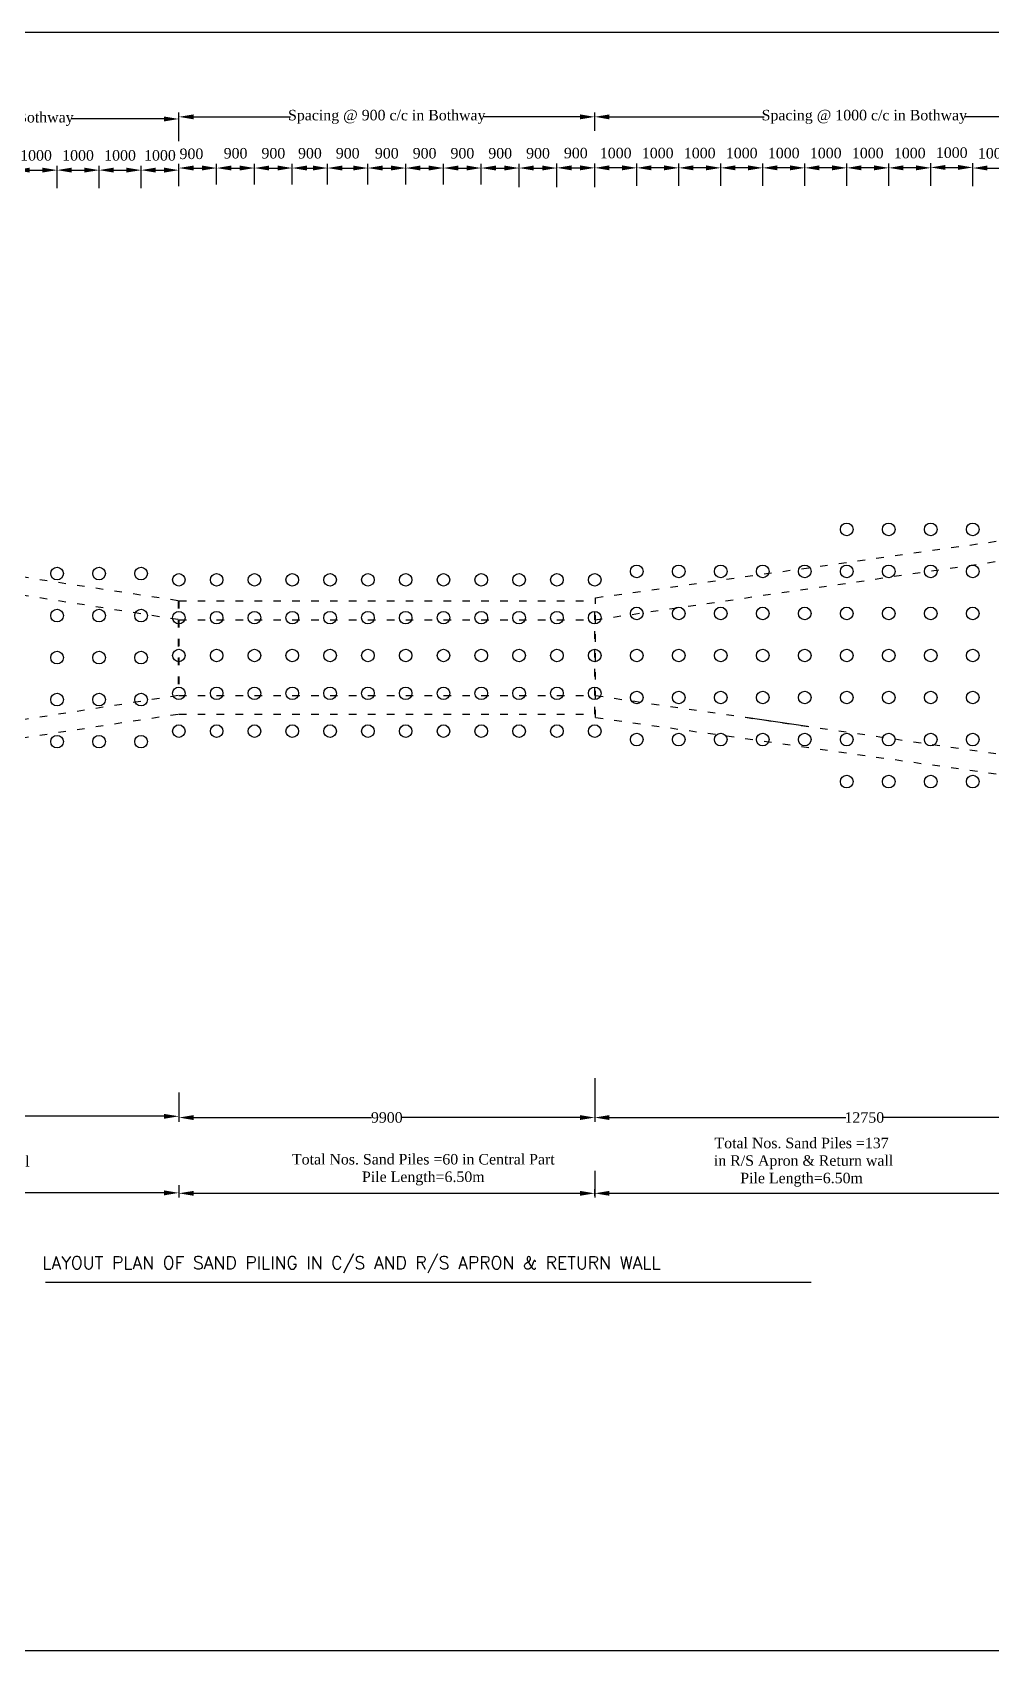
# Model space of a CAD drawing. Extents: x -298162 to 1078160, y -513173 to -216568.
# Drawn here: x 745113 to 767951, y -287453 to -248946 of the extents above; entities that cross this region are included whole.
import ezdxf

# ---------------------------------------------------------------- set-up
doc = ezdxf.new("R2010")
doc.units = 0
doc.header["$MEASUREMENT"] = 0
doc.linetypes.add('ACAD_ISO03W100', pattern=[30, 12, -18])
doc.layers.get('DEFPOINTS').update_dxf_attribs({"linetype": 'CONTINUOUS'})
doc.layers.add('LINE', color=7, linetype='CONTINUOUS')
doc.styles.add('BIG', font='ROMANT.SHX')
doc.styles.get("Standard").update_dxf_attribs({"font": 'times.ttf', "height": 250})
doc.dimstyles.new('3', dxfattribs={"dimtxt": 225, "dimasz": 350, "dimexe": 100, "dimexo": 25, "dimgap": 9, "dimtad": 0, "dimdec": 0, "dimzin": 0, "dimdsep": 46, "dimtxsty": 'Standard', "dimcen": 0, "dimclrt": 256, "dimadec": 0, "dimazin": 0, "dimtfac": 1, "dimtdec": 0, "dimtofl": 0, "dimtmove": 2, "dimatfit": 3, "dimfxl": 1, "dimtolj": 1, "dimtzin": 0, "dimarcsym": 0})

# ---------------------------------------------------------------- blocks, each defined once
blk = doc.blocks.new('*D663')
at = {"layer": 'DEFPOINTS', "color": 0, "lineweight": -2}
for p in [(748601, -274147), (758501, -273803), (758501, -274768)]:
    blk.add_point(p, dxfattribs=at)
at = {"layer": 'LINE', "color": 0, "lineweight": -2}
for p, q in [((758501, -273828), (758501, -274868)), ((748601, -274172), (748601, -274868)), ((748951, -274768), (753187, -274768)), ((758151, -274768), (753915, -274768))]:
    blk.add_line(p, q, dxfattribs=at)
for points in [[(748951, -274710), (748951, -274827), (748601, -274768)], [(758151, -274710), (758151, -274827), (758501, -274768)]]:
    blk.add_solid(points, dxfattribs=at)
at = {"layer": 'LINE', "insert": (753551, -274768), "char_height": 250, "attachment_point": 5}
blk.add_mtext('\\A1;9900', dxfattribs=at)
blk = doc.blocks.new('*D664')
at = {"layer": 'DEFPOINTS', "color": 0, "lineweight": -2}
for p in [(758501, -274191), (771339, -274768), (771339, -274768)]:
    blk.add_point(p, dxfattribs=at)
at = {"layer": 'LINE', "color": 0, "lineweight": -2}
for p, q in [((758501, -274216), (758501, -274868)), ((758851, -274768), (764478, -274768)), ((770989, -274768), (765362, -274768)), ((771339, -274743), (771339, -274668))]:
    blk.add_line(p, q, dxfattribs=at)
for points in [[(758851, -274710), (758851, -274827), (758501, -274768)], [(770989, -274710), (770989, -274827), (771339, -274768)]]:
    blk.add_solid(points, dxfattribs=at)
at = {"layer": 'LINE', "insert": (764920, -274768), "char_height": 250, "attachment_point": 5}
blk.add_mtext('\\A1;12750', dxfattribs=at)
blk = doc.blocks.new('*D665')
at = {"layer": 'DEFPOINTS', "color": 0, "lineweight": -2}
for p in [(748601, -276351), (738410, -276560), (738410, -276560)]:
    blk.add_point(p, dxfattribs=at)
at = {"layer": 'LINE', "color": 0, "lineweight": -2}
for p, q in [((738410, -276535), (738410, -276460)), ((748601, -276376), (748601, -276660)), ((748251, -276560), (738760, -276560))]:
    blk.add_line(p, q, dxfattribs=at)
for points in [[(738760, -276502), (738760, -276619), (738410, -276560)], [(748251, -276502), (748251, -276619), (748601, -276560)]]:
    blk.add_solid(points, dxfattribs=at)
at = {"layer": 'LINE', "insert": (742867, -275641), "char_height": 250, "attachment_point": 5}
blk.add_mtext('\\A1;\\PTotal Nos. Sand Piles =90\\P in C/S Apron & Return wall\\PPile Length= 6.50m', dxfattribs=at)
blk = doc.blocks.new('*D666')
at = {"layer": 'DEFPOINTS', "color": 0, "lineweight": -2}
for p in [(758501, -276014), (771339, -275717), (771339, -276571)]:
    blk.add_point(p, dxfattribs=at)
at = {"layer": 'LINE', "color": 0, "lineweight": -2}
for p, q in [((758501, -276039), (758501, -276671)), ((771339, -275742), (771339, -276671)), ((758851, -276571), (770989, -276571))]:
    blk.add_line(p, q, dxfattribs=at)
for points in [[(758851, -276513), (758851, -276629), (758501, -276571)], [(770989, -276513), (770989, -276629), (771339, -276571)]]:
    blk.add_solid(points, dxfattribs=at)
at = {"layer": 'LINE', "insert": (763426, -275623), "char_height": 250, "attachment_point": 5}
blk.add_mtext('\\A1;\\PTotal Nos. Sand Piles =137\\P in R/S Apron & Return wall\\PPile Length=6.50m ', dxfattribs=at)
blk = doc.blocks.new('*D667')
at = {"layer": 'DEFPOINTS', "color": 0, "lineweight": -2}
for p in [(748601, -276518), (758501, -276571), (758501, -276659)]:
    blk.add_point(p, dxfattribs=at)
at = {"layer": 'LINE', "color": 0, "lineweight": -2}
for p, q in [((758501, -276634), (758501, -276471)), ((748601, -276543), (748601, -276671)), ((748951, -276571), (758151, -276571))]:
    blk.add_line(p, q, dxfattribs=at)
for points in [[(748951, -276513), (748951, -276629), (748601, -276571)], [(758151, -276513), (758151, -276629), (758501, -276571)]]:
    blk.add_solid(points, dxfattribs=at)
at = {"layer": 'LINE', "insert": (754421, -275801), "char_height": 250, "attachment_point": 5}
blk.add_mtext('\\A1;\\PTotal Nos. Sand Piles =60 in Central Part \\PPile Length=6.50m', dxfattribs=at)
blk = doc.blocks.new('*D672')
at = {"layer": 'DEFPOINTS', "color": 0, "lineweight": -2}
for p in [(748601, -274147), (738410, -274739), (748601, -274739)]:
    blk.add_point(p, dxfattribs=at)
at = {"layer": 'LINE', "color": 0, "lineweight": -2}
for p, q in [((748601, -274172), (748601, -274839)), ((738410, -274714), (738410, -274639)), ((738760, -274739), (743063, -274739)), ((748251, -274739), (743948, -274739))]:
    blk.add_line(p, q, dxfattribs=at)
for points in [[(738760, -274681), (738760, -274797), (738410, -274739)], [(748251, -274681), (748251, -274797), (748601, -274739)]]:
    blk.add_solid(points, dxfattribs=at)
at = {"layer": 'LINE', "insert": (743505, -274739), "char_height": 250, "attachment_point": 5}
blk.add_mtext('\\A1;10200', dxfattribs=at)
blk = doc.blocks.new('*D615')
at = {"layer": 'DEFPOINTS', "color": 0, "lineweight": -2}
for p in [(748601, -251006), (748601, -251316), (738701, -251651)]:
    blk.add_point(p, dxfattribs=at)
at = {"layer": 'LINE', "color": 0, "lineweight": -2}
for p, q in [((738701, -251626), (738701, -250906)), ((739051, -251006), (741265, -251006)), ((748251, -251006), (746037, -251006)), ((748601, -251291), (748601, -250906))]:
    blk.add_line(p, q, dxfattribs=at)
for points in [[(739051, -250948), (739051, -251065), (738701, -251006)], [(748251, -250948), (748251, -251065), (748601, -251006)]]:
    blk.add_solid(points, dxfattribs=at)
at = {"layer": 'LINE', "insert": (743651, -251006), "char_height": 250, "attachment_point": 5}
blk.add_mtext('\\A1;Spacing @ 1000 c/c in Bothway', dxfattribs=at)
blk = doc.blocks.new('*D616')
at = {"layer": 'DEFPOINTS', "color": 0, "lineweight": -2}
for p in [(746701, -252224), (745701, -252677), (746701, -252677)]:
    blk.add_point(p, dxfattribs=at)
at = {"layer": 'LINE', "color": 0, "lineweight": -2}
for p, q in [((745701, -252652), (745701, -252124)), ((746701, -252652), (746701, -252124)), ((746051, -252224), (746351, -252224))]:
    blk.add_line(p, q, dxfattribs=at)
for points in [[(746051, -252165), (746051, -252282), (745701, -252224)], [(746351, -252165), (746351, -252282), (746701, -252224)]]:
    blk.add_solid(points, dxfattribs=at)
at = {"layer": 'LINE', "insert": (746201, -251874), "char_height": 250, "attachment_point": 5}
blk.add_mtext('\\A1;1000', dxfattribs=at)
blk = doc.blocks.new('*D617')
at = {"layer": 'DEFPOINTS', "color": 0, "lineweight": -2}
for p in [(747701, -252224), (746701, -252677), (747701, -252677)]:
    blk.add_point(p, dxfattribs=at)
at = {"layer": 'LINE', "color": 0, "lineweight": -2}
for p, q in [((746701, -252652), (746701, -252124)), ((747701, -252652), (747701, -252124)), ((747051, -252224), (747351, -252224))]:
    blk.add_line(p, q, dxfattribs=at)
for points in [[(747051, -252165), (747051, -252282), (746701, -252224)], [(747351, -252165), (747351, -252282), (747701, -252224)]]:
    blk.add_solid(points, dxfattribs=at)
at = {"layer": 'LINE', "insert": (747201, -251874), "char_height": 250, "attachment_point": 5}
blk.add_mtext('\\A1;1000', dxfattribs=at)
blk = doc.blocks.new('*D618')
at = {"layer": 'DEFPOINTS', "color": 0, "lineweight": -2}
for p in [(748601, -252224), (747701, -252677), (748601, -252627)]:
    blk.add_point(p, dxfattribs=at)
at = {"layer": 'LINE', "color": 0, "lineweight": -2}
for p, q in [((747701, -252652), (747701, -252124)), ((748601, -252602), (748601, -252124)), ((748051, -252224), (748251, -252224))]:
    blk.add_line(p, q, dxfattribs=at)
for points in [[(748051, -252165), (748051, -252282), (747701, -252224)], [(748251, -252165), (748251, -252282), (748601, -252224)]]:
    blk.add_solid(points, dxfattribs=at)
at = {"layer": 'LINE', "insert": (748151, -251874), "char_height": 250, "attachment_point": 5}
blk.add_mtext('\\A1;1000', dxfattribs=at)
blk = doc.blocks.new('*D619')
at = {"layer": 'DEFPOINTS', "color": 0, "lineweight": -2}
for p in [(758501, -250956), (758501, -251315), (748601, -251558)]:
    blk.add_point(p, dxfattribs=at)
at = {"layer": 'LINE', "color": 0, "lineweight": -2}
for p, q in [((748601, -251533), (748601, -250856)), ((748951, -250956), (751257, -250956)), ((758151, -250956), (755845, -250956)), ((758501, -251290), (758501, -250856))]:
    blk.add_line(p, q, dxfattribs=at)
for points in [[(748951, -250898), (748951, -251015), (748601, -250956)], [(758151, -250898), (758151, -251015), (758501, -250956)]]:
    blk.add_solid(points, dxfattribs=at)
at = {"layer": 'LINE', "insert": (753551, -250956), "char_height": 250, "attachment_point": 5}
blk.add_mtext('\\A1;Spacing @ 900 c/c in Bothway', dxfattribs=at)
blk = doc.blocks.new('*D620')
at = {"layer": 'DEFPOINTS', "color": 0, "lineweight": -2}
for p in [(750401, -252174), (749501, -252592), (750401, -252592)]:
    blk.add_point(p, dxfattribs=at)
at = {"layer": 'LINE', "color": 0, "lineweight": -2}
for p, q in [((749501, -252567), (749501, -252074)), ((749851, -252174), (750051, -252174)), ((750401, -252567), (750401, -252074))]:
    blk.add_line(p, q, dxfattribs=at)
for points in [[(749851, -252115), (749851, -252232), (749501, -252174)], [(750051, -252115), (750051, -252232), (750401, -252174)]]:
    blk.add_solid(points, dxfattribs=at)
at = {"layer": 'LINE', "insert": (749951, -251824), "char_height": 250, "attachment_point": 5}
blk.add_mtext('\\A1;900', dxfattribs=at)
blk = doc.blocks.new('*D621')
at = {"layer": 'DEFPOINTS', "color": 0, "lineweight": -2}
for p in [(751301, -252174), (750401, -252592), (751301, -252592)]:
    blk.add_point(p, dxfattribs=at)
at = {"layer": 'LINE', "color": 0, "lineweight": -2}
for p, q in [((750401, -252567), (750401, -252074)), ((750751, -252174), (750951, -252174)), ((751301, -252567), (751301, -252074))]:
    blk.add_line(p, q, dxfattribs=at)
for points in [[(750751, -252115), (750751, -252232), (750401, -252174)], [(750951, -252115), (750951, -252232), (751301, -252174)]]:
    blk.add_solid(points, dxfattribs=at)
at = {"layer": 'LINE', "insert": (750851, -251824), "char_height": 250, "attachment_point": 5}
blk.add_mtext('\\A1;900', dxfattribs=at)
blk = doc.blocks.new('*D622')
at = {"layer": 'DEFPOINTS', "color": 0, "lineweight": -2}
for p in [(752141, -252174), (751301, -252592), (752141, -252592)]:
    blk.add_point(p, dxfattribs=at)
at = {"layer": 'LINE', "color": 0, "lineweight": -2}
for p, q in [((751301, -252567), (751301, -252074)), ((751651, -252174), (751791, -252174)), ((752141, -252567), (752141, -252074))]:
    blk.add_line(p, q, dxfattribs=at)
for points in [[(751651, -252115), (751651, -252232), (751301, -252174)], [(751791, -252115), (751791, -252232), (752141, -252174)]]:
    blk.add_solid(points, dxfattribs=at)
at = {"layer": 'LINE', "insert": (751721, -251824), "char_height": 250, "attachment_point": 5}
blk.add_mtext('\\A1;900', dxfattribs=at)
blk = doc.blocks.new('*D623')
at = {"layer": 'DEFPOINTS', "color": 0, "lineweight": -2}
for p in [(753101, -252174), (752141, -252592), (753101, -252592)]:
    blk.add_point(p, dxfattribs=at)
at = {"layer": 'LINE', "color": 0, "lineweight": -2}
for p, q in [((752141, -252567), (752141, -252074)), ((752491, -252174), (752751, -252174)), ((753101, -252567), (753101, -252074))]:
    blk.add_line(p, q, dxfattribs=at)
for points in [[(752491, -252115), (752491, -252232), (752141, -252174)], [(752751, -252115), (752751, -252232), (753101, -252174)]]:
    blk.add_solid(points, dxfattribs=at)
at = {"layer": 'LINE', "insert": (752621, -251824), "char_height": 250, "attachment_point": 5}
blk.add_mtext('\\A1;900', dxfattribs=at)
blk = doc.blocks.new('*D624')
at = {"layer": 'DEFPOINTS', "color": 0, "lineweight": -2}
for p in [(754001, -252174), (753101, -252592), (754001, -252592)]:
    blk.add_point(p, dxfattribs=at)
at = {"layer": 'LINE', "color": 0, "lineweight": -2}
for p, q in [((753101, -252567), (753101, -252074)), ((753451, -252174), (753651, -252174)), ((754001, -252567), (754001, -252074))]:
    blk.add_line(p, q, dxfattribs=at)
for points in [[(753451, -252115), (753451, -252232), (753101, -252174)], [(753651, -252115), (753651, -252232), (754001, -252174)]]:
    blk.add_solid(points, dxfattribs=at)
at = {"layer": 'LINE', "insert": (753551, -251824), "char_height": 250, "attachment_point": 5}
blk.add_mtext('\\A1;900', dxfattribs=at)
blk = doc.blocks.new('*D625')
at = {"layer": 'DEFPOINTS', "color": 0, "lineweight": -2}
for p in [(754901, -252174), (754001, -252592), (754901, -252592)]:
    blk.add_point(p, dxfattribs=at)
at = {"layer": 'LINE', "color": 0, "lineweight": -2}
for p, q in [((754001, -252567), (754001, -252074)), ((754351, -252174), (754551, -252174)), ((754901, -252567), (754901, -252074))]:
    blk.add_line(p, q, dxfattribs=at)
for points in [[(754351, -252115), (754351, -252232), (754001, -252174)], [(754551, -252115), (754551, -252232), (754901, -252174)]]:
    blk.add_solid(points, dxfattribs=at)
at = {"layer": 'LINE', "insert": (754451, -251824), "char_height": 250, "attachment_point": 5}
blk.add_mtext('\\A1;900', dxfattribs=at)
blk = doc.blocks.new('*D626')
at = {"layer": 'DEFPOINTS', "color": 0, "lineweight": -2}
for p in [(755801, -252174), (754901, -252592), (755801, -252592)]:
    blk.add_point(p, dxfattribs=at)
at = {"layer": 'LINE', "color": 0, "lineweight": -2}
for p, q in [((754901, -252567), (754901, -252074)), ((755251, -252174), (755451, -252174)), ((755801, -252567), (755801, -252074))]:
    blk.add_line(p, q, dxfattribs=at)
for points in [[(755251, -252115), (755251, -252232), (754901, -252174)], [(755451, -252115), (755451, -252232), (755801, -252174)]]:
    blk.add_solid(points, dxfattribs=at)
at = {"layer": 'LINE', "insert": (755351, -251824), "char_height": 250, "attachment_point": 5}
blk.add_mtext('\\A1;900', dxfattribs=at)
blk = doc.blocks.new('*D627')
at = {"layer": 'DEFPOINTS', "color": 0, "lineweight": -2}
for p in [(756701, -252174), (755801, -252592), (756701, -252656)]:
    blk.add_point(p, dxfattribs=at)
at = {"layer": 'LINE', "color": 0, "lineweight": -2}
for p, q in [((755801, -252567), (755801, -252074)), ((756151, -252174), (756351, -252174)), ((756701, -252631), (756701, -252074))]:
    blk.add_line(p, q, dxfattribs=at)
for points in [[(756151, -252115), (756151, -252232), (755801, -252174)], [(756351, -252115), (756351, -252232), (756701, -252174)]]:
    blk.add_solid(points, dxfattribs=at)
at = {"layer": 'LINE', "insert": (756251, -251824), "char_height": 250, "attachment_point": 5}
blk.add_mtext('\\A1;900', dxfattribs=at)
blk = doc.blocks.new('*D628')
at = {"layer": 'DEFPOINTS', "color": 0, "lineweight": -2}
for p in [(757601, -252174), (756701, -252592), (757601, -252656)]:
    blk.add_point(p, dxfattribs=at)
at = {"layer": 'LINE', "color": 0, "lineweight": -2}
for p, q in [((756701, -252567), (756701, -252074)), ((757051, -252174), (757251, -252174)), ((757601, -252631), (757601, -252074))]:
    blk.add_line(p, q, dxfattribs=at)
for points in [[(757051, -252115), (757051, -252232), (756701, -252174)], [(757251, -252115), (757251, -252232), (757601, -252174)]]:
    blk.add_solid(points, dxfattribs=at)
at = {"layer": 'LINE', "insert": (757151, -251824), "char_height": 250, "attachment_point": 5}
blk.add_mtext('\\A1;900', dxfattribs=at)
blk = doc.blocks.new('*D629')
at = {"layer": 'DEFPOINTS', "color": 0, "lineweight": -2}
for p in [(758501, -250956), (758501, -251315), (771339, -251405)]:
    blk.add_point(p, dxfattribs=at)
at = {"layer": 'LINE', "color": 0, "lineweight": -2}
for p, q in [((758501, -251290), (758501, -250856)), ((758851, -250956), (762534, -250956)), ((770989, -250956), (767306, -250956)), ((771339, -251380), (771339, -250856))]:
    blk.add_line(p, q, dxfattribs=at)
for points in [[(758851, -250898), (758851, -251015), (758501, -250956)], [(770989, -250898), (770989, -251015), (771339, -250956)]]:
    blk.add_solid(points, dxfattribs=at)
at = {"layer": 'LINE', "insert": (764920, -250956), "char_height": 250, "attachment_point": 5}
blk.add_mtext('\\A1;Spacing @ 1000 c/c in Bothway', dxfattribs=at)
blk = doc.blocks.new('*D630')
at = {"layer": 'DEFPOINTS', "color": 0, "lineweight": -2}
for p in [(760501, -252170), (760501, -252623), (761501, -252623)]:
    blk.add_point(p, dxfattribs=at)
at = {"layer": 'LINE', "color": 0, "lineweight": -2}
for p, q in [((760501, -252598), (760501, -252070)), ((761151, -252170), (760851, -252170)), ((761501, -252598), (761501, -252070))]:
    blk.add_line(p, q, dxfattribs=at)
for points in [[(760851, -252111), (760851, -252228), (760501, -252170)], [(761151, -252111), (761151, -252228), (761501, -252170)]]:
    blk.add_solid(points, dxfattribs=at)
at = {"layer": 'LINE', "insert": (761001, -251820), "char_height": 250, "attachment_point": 5}
blk.add_mtext('\\A1;1000', dxfattribs=at)
blk = doc.blocks.new('*D631')
at = {"layer": 'DEFPOINTS', "color": 0, "lineweight": -2}
for p in [(759501, -252170), (759501, -252623), (760501, -252623)]:
    blk.add_point(p, dxfattribs=at)
at = {"layer": 'LINE', "color": 0, "lineweight": -2}
for p, q in [((759501, -252598), (759501, -252070)), ((760151, -252170), (759851, -252170)), ((760501, -252598), (760501, -252070))]:
    blk.add_line(p, q, dxfattribs=at)
for points in [[(759851, -252111), (759851, -252228), (759501, -252170)], [(760151, -252111), (760151, -252228), (760501, -252170)]]:
    blk.add_solid(points, dxfattribs=at)
at = {"layer": 'LINE', "insert": (760001, -251820), "char_height": 250, "attachment_point": 5}
blk.add_mtext('\\A1;1000', dxfattribs=at)
blk = doc.blocks.new('*D632')
at = {"layer": 'DEFPOINTS', "color": 0, "lineweight": -2}
for p in [(758501, -252170), (758501, -252623), (759501, -252623)]:
    blk.add_point(p, dxfattribs=at)
at = {"layer": 'LINE', "color": 0, "lineweight": -2}
for p, q in [((758501, -252598), (758501, -252070)), ((759151, -252170), (758851, -252170)), ((759501, -252598), (759501, -252070))]:
    blk.add_line(p, q, dxfattribs=at)
for points in [[(758851, -252111), (758851, -252228), (758501, -252170)], [(759151, -252111), (759151, -252228), (759501, -252170)]]:
    blk.add_solid(points, dxfattribs=at)
at = {"layer": 'LINE', "insert": (759001, -251820), "char_height": 250, "attachment_point": 5}
blk.add_mtext('\\A1;1000', dxfattribs=at)
blk = doc.blocks.new('*D633')
at = {"layer": 'DEFPOINTS', "color": 0, "lineweight": -2}
for p in [(763501, -252170), (763501, -252623), (764501, -252623)]:
    blk.add_point(p, dxfattribs=at)
at = {"layer": 'LINE', "color": 0, "lineweight": -2}
for p, q in [((763501, -252598), (763501, -252070)), ((764151, -252170), (763851, -252170)), ((764501, -252598), (764501, -252070))]:
    blk.add_line(p, q, dxfattribs=at)
for points in [[(763851, -252111), (763851, -252228), (763501, -252170)], [(764151, -252111), (764151, -252228), (764501, -252170)]]:
    blk.add_solid(points, dxfattribs=at)
at = {"layer": 'LINE', "insert": (764001, -251820), "char_height": 250, "attachment_point": 5}
blk.add_mtext('\\A1;1000', dxfattribs=at)
blk = doc.blocks.new('*D634')
at = {"layer": 'DEFPOINTS', "color": 0, "lineweight": -2}
for p in [(762501, -252170), (762501, -252623), (763501, -252623)]:
    blk.add_point(p, dxfattribs=at)
at = {"layer": 'LINE', "color": 0, "lineweight": -2}
for p, q in [((762501, -252598), (762501, -252070)), ((763151, -252170), (762851, -252170)), ((763501, -252598), (763501, -252070))]:
    blk.add_line(p, q, dxfattribs=at)
for points in [[(762851, -252111), (762851, -252228), (762501, -252170)], [(763151, -252111), (763151, -252228), (763501, -252170)]]:
    blk.add_solid(points, dxfattribs=at)
at = {"layer": 'LINE', "insert": (763001, -251820), "char_height": 250, "attachment_point": 5}
blk.add_mtext('\\A1;1000', dxfattribs=at)
blk = doc.blocks.new('*D635')
at = {"layer": 'DEFPOINTS', "color": 0, "lineweight": -2}
for p in [(761501, -252170), (761501, -252623), (762501, -252623)]:
    blk.add_point(p, dxfattribs=at)
at = {"layer": 'LINE', "color": 0, "lineweight": -2}
for p, q in [((761501, -252598), (761501, -252070)), ((762151, -252170), (761851, -252170)), ((762501, -252598), (762501, -252070))]:
    blk.add_line(p, q, dxfattribs=at)
for points in [[(761851, -252111), (761851, -252228), (761501, -252170)], [(762151, -252111), (762151, -252228), (762501, -252170)]]:
    blk.add_solid(points, dxfattribs=at)
at = {"layer": 'LINE', "insert": (762001, -251820), "char_height": 250, "attachment_point": 5}
blk.add_mtext('\\A1;1000', dxfattribs=at)
blk = doc.blocks.new('*D636')
at = {"layer": 'DEFPOINTS', "color": 0, "lineweight": -2}
for p in [(765501, -252170), (765501, -252623), (766501, -252623)]:
    blk.add_point(p, dxfattribs=at)
at = {"layer": 'LINE', "color": 0, "lineweight": -2}
for p, q in [((765501, -252598), (765501, -252070)), ((766151, -252170), (765851, -252170)), ((766501, -252598), (766501, -252070))]:
    blk.add_line(p, q, dxfattribs=at)
for points in [[(765851, -252111), (765851, -252228), (765501, -252170)], [(766151, -252111), (766151, -252228), (766501, -252170)]]:
    blk.add_solid(points, dxfattribs=at)
at = {"layer": 'LINE', "insert": (766001, -251820), "char_height": 250, "attachment_point": 5}
blk.add_mtext('\\A1;1000', dxfattribs=at)
blk = doc.blocks.new('*D637')
at = {"layer": 'DEFPOINTS', "color": 0, "lineweight": -2}
for p in [(764501, -252170), (764501, -252623), (765501, -252623)]:
    blk.add_point(p, dxfattribs=at)
at = {"layer": 'LINE', "color": 0, "lineweight": -2}
for p, q in [((764501, -252598), (764501, -252070)), ((765151, -252170), (764851, -252170)), ((765501, -252598), (765501, -252070))]:
    blk.add_line(p, q, dxfattribs=at)
for points in [[(764851, -252111), (764851, -252228), (764501, -252170)], [(765151, -252111), (765151, -252228), (765501, -252170)]]:
    blk.add_solid(points, dxfattribs=at)
at = {"layer": 'LINE', "insert": (765001, -251820), "char_height": 250, "attachment_point": 5}
blk.add_mtext('\\A1;1000', dxfattribs=at)
blk = doc.blocks.new('*D638')
at = {"layer": 'DEFPOINTS', "color": 0, "lineweight": -2}
for p in [(748601, -252174), (749501, -252174), (749501, -252174)]:
    blk.add_point(p, dxfattribs=at)
at = {"layer": 'LINE', "color": 0, "lineweight": -2}
for p, q in [((748601, -252149), (748601, -252074)), ((748951, -252174), (749151, -252174)), ((749501, -252149), (749501, -252074))]:
    blk.add_line(p, q, dxfattribs=at)
for points in [[(748951, -252115), (748951, -252232), (748601, -252174)], [(749151, -252115), (749151, -252232), (749501, -252174)]]:
    blk.add_solid(points, dxfattribs=at)
at = {"layer": 'LINE', "insert": (748901, -251837), "char_height": 250, "attachment_point": 5}
blk.add_mtext('\\A1;900', dxfattribs=at)
blk = doc.blocks.new('*D639')
at = {"layer": 'DEFPOINTS', "color": 0, "lineweight": -2}
for p in [(758501, -252170), (757601, -252656), (758501, -252656)]:
    blk.add_point(p, dxfattribs=at)
at = {"layer": 'LINE', "color": 0, "lineweight": -2}
for p, q in [((757601, -252631), (757601, -252070)), ((757951, -252170), (758151, -252170)), ((758501, -252631), (758501, -252070))]:
    blk.add_line(p, q, dxfattribs=at)
for points in [[(757951, -252111), (757951, -252228), (757601, -252170)], [(758151, -252111), (758151, -252228), (758501, -252170)]]:
    blk.add_solid(points, dxfattribs=at)
at = {"layer": 'LINE', "insert": (758051, -251820), "char_height": 250, "attachment_point": 5}
blk.add_mtext('\\A1;900', dxfattribs=at)
blk = doc.blocks.new('*D642')
at = {"layer": 'DEFPOINTS', "color": 0, "lineweight": -2}
for p in [(745701, -252224), (744701, -252677), (745701, -252677)]:
    blk.add_point(p, dxfattribs=at)
at = {"layer": 'LINE', "color": 0, "lineweight": -2}
for p, q in [((744701, -252652), (744701, -252124)), ((745701, -252652), (745701, -252124)), ((745051, -252224), (745351, -252224))]:
    blk.add_line(p, q, dxfattribs=at)
for points in [[(745051, -252165), (745051, -252282), (744701, -252224)], [(745351, -252165), (745351, -252282), (745701, -252224)]]:
    blk.add_solid(points, dxfattribs=at)
at = {"layer": 'LINE', "insert": (745201, -251874), "char_height": 250, "attachment_point": 5}
blk.add_mtext('\\A1;1000', dxfattribs=at)
blk = doc.blocks.new('*D648')
at = {"layer": 'DEFPOINTS', "color": 0, "lineweight": -2}
for p in [(768501, -252174), (767501, -252627), (768501, -252627)]:
    blk.add_point(p, dxfattribs=at)
at = {"layer": 'LINE', "color": 0, "lineweight": -2}
for p, q in [((767501, -252602), (767501, -252074)), ((767851, -252174), (768151, -252174)), ((768501, -252602), (768501, -252074))]:
    blk.add_line(p, q, dxfattribs=at)
for points in [[(767851, -252115), (767851, -252232), (767501, -252174)], [(768151, -252115), (768151, -252232), (768501, -252174)]]:
    blk.add_solid(points, dxfattribs=at)
at = {"layer": 'LINE', "insert": (768001, -251824), "char_height": 250, "attachment_point": 5}
blk.add_mtext('\\A1;1000', dxfattribs=at)
blk = doc.blocks.new('*D651')
at = {"layer": 'DEFPOINTS', "color": 0, "lineweight": -2}
for p in [(766501, -252170), (767501, -252160), (767501, -252170)]:
    blk.add_point(p, dxfattribs=at)
at = {"layer": 'LINE', "color": 0, "lineweight": -2}
for p, q in [((766501, -252145), (766501, -252060)), ((766851, -252160), (767151, -252160)), ((767501, -252145), (767501, -252060))]:
    blk.add_line(p, q, dxfattribs=at)
for points in [[(766851, -252101), (766851, -252218), (766501, -252160)], [(767151, -252101), (767151, -252218), (767501, -252160)]]:
    blk.add_solid(points, dxfattribs=at)
at = {"layer": 'LINE', "insert": (767001, -251810), "char_height": 250, "attachment_point": 5}
blk.add_mtext('\\A1;1000', dxfattribs=at)

msp = doc.modelspace()

# ---------------------------------------------------------------- linework, layer by layer
at = {"layer": 'LINE', "color": 0, "linetype": 'ACAD_ISO03W100', "ltscale": 15}
for p, q in [((758521.033, -262398.389), (770701.507, -260684.216)), ((748581.033, -262470.178), (739009.903, -261014.372)), ((758501.033, -262923.22), (771283.141, -261068.561)), ((748581.033, -262920.083), (738409.903, -261324.611)), ((748581.033, -262476.357), (748581.033, -264726.357)), ((748601.033, -262473.22), (758501.033, -262473.22)), ((748601.033, -262473.22), (748601.033, -264723.22)), ((758501.033, -265173.22), (758501.033, -262473.22)), ((758521.033, -265247.056), (758521.033, -262398.389)), ((748601.033, -262923.22), (758501.033, -262923.22)), ((748601.033, -262923.22), (758501.033, -262923.22)), ((748581.033, -264726.357), (738409.903, -266321.829)), ((748601.033, -264723.22), (758501.033, -264723.22)), ((758521.033, -264726.122), (771326.756, -266584.207)), ((748581.033, -265176.262), (739009.903, -266632.067)), ((748601.033, -265173.22), (758501.033, -265173.22)), ((758521.033, -265247.056), (770708.396, -266964.198))]:
    msp.add_line(p, q, dxfattribs=at)
at = {"layer": 'LINE', "color": 0, "linetype": 'ByBlock', "lineweight": -2}
msp.add_line((762095.016, -265244.7), (763565.515, -265458.066), dxfattribs=at)
at = {"layer": 'LINE', "color": 0}
for p, q in [((751380.927, -276570.893), (757741.567, -276570.893)), ((759776.056, -276570.893), (767356.163, -276570.893)), ((745427.03, -278687.272), (763656.907, -278687.272))]:
    msp.add_line(p, q, dxfattribs=at)
msp.add_lwpolyline([(728872.794, -287452.914), (783327.474, -287452.914), (783327.474, -248945.676), (728872.794, -248945.676)], close=True, dxfattribs=at)
for centre in [(764501.033, -260773.189), (765501.033, -260773.189), (766501.033, -260773.189), (767501.033, -260773.189), (745701.033, -261823.189), (746701.033, -261823.189), (747701.033, -261823.189), (748601.033, -261973.189), (749501.033, -261973.189), (750401.033, -261973.189), (751301.033, -261973.189), (752201.033, -261973.189), (753101.033, -261973.189), (754001.033, -261973.189), (754901.033, -261973.189), (755801.033, -261973.189), (756701.033, -261973.189), (757601.033, -261973.189), (758501.033, -261973.189), (759501.033, -261773.189), (760501.033, -261773.189), (761501.033, -261773.189), (762501.033, -261773.189), (763501.033, -261773.189), (764501.033, -261773.189), (765501.033, -261773.189), (766501.033, -261773.189), (767501.033, -261773.189), (745701.033, -262823.189), (746701.033, -262823.189), (747701.033, -262823.189), (748601.033, -262873.189), (749501.033, -262873.189), (750401.033, -262873.189), (751301.033, -262873.189), (752201.033, -262873.189), (753101.033, -262873.189), (754001.033, -262873.189), (754901.033, -262873.189), (755801.033, -262873.189), (756701.033, -262873.189), (757601.033, -262873.189), (758501.033, -262873.189), (759501.033, -262773.189), (760501.033, -262773.189), (761501.033, -262773.189), (762501.033, -262773.189), (763501.033, -262773.189), (764501.033, -262773.189), (765501.033, -262773.189), (766501.033, -262773.189), (767501.033, -262773.189), (745701.033, -263823.189), (746701.033, -263823.189), (747701.033, -263823.189), (747701.033, -263823.189), (748601.033, -263773.189), (748601.033, -263773.189), (748601.033, -263773.189), (749501.033, -263773.189), (750401.033, -263773.189), (751301.033, -263773.189), (752201.033, -263773.189), (753101.033, -263773.189), (754001.033, -263773.189), (754901.033, -263773.189), (755801.033, -263773.189), (756701.033, -263773.189), (757601.033, -263773.189), (758501.033, -263773.189), (758501.033, -263773.189), (759501.033, -263773.189), (759501.033, -263773.189), (760501.033, -263773.189), (761501.033, -263773.189), (762501.033, -263773.189), (763501.033, -263773.189), (764501.033, -263773.189), (765501.033, -263773.189), (766501.033, -263773.189), (767501.033, -263773.189), (748601.033, -264673.189), (749501.033, -264673.189), (750401.033, -264673.189), (751301.033, -264673.189), (752201.033, -264673.189), (753101.033, -264673.189), (754001.033, -264673.189), (754901.033, -264673.189), (755801.033, -264673.189), (756701.033, -264673.189), (757601.033, -264673.189), (758501.033, -264673.189), (745701.033, -264823.189), (746701.033, -264823.189), (747701.033, -264823.189), (759501.033, -264773.189), (760501.033, -264773.189), (761501.033, -264773.189), (762501.033, -264773.189), (763501.033, -264773.189), (764501.033, -264773.189), (765501.033, -264773.189), (766501.033, -264773.189), (767501.033, -264773.189), (745701.033, -265823.189), (746701.033, -265823.189), (747701.033, -265823.189), (748601.033, -265573.189), (749501.033, -265573.189), (750401.033, -265573.189), (751301.033, -265573.189), (752201.033, -265573.189), (753101.033, -265573.189), (754001.033, -265573.189), (754901.033, -265573.189), (755801.033, -265573.189), (756701.033, -265573.189), (757601.033, -265573.189), (758501.033, -265573.189), (759501.033, -265773.189), (760501.033, -265773.189), (761501.033, -265773.189), (762501.033, -265773.189), (763501.033, -265773.189), (764501.033, -265773.189), (765501.033, -265773.189), (766501.033, -265773.189), (767501.033, -265773.189), (764501.033, -266773.189), (765501.033, -266773.189), (766501.033, -266773.189), (767501.033, -266773.189)]:
    msp.add_circle(centre, 150, dxfattribs=at)

# ---------------------------------------------------------------- texts
at = {"layer": 'LINE', "color": 0, "style": 'BIG'}
msp.add_text('LAYOUT PLAN OF SAND PILING IN C/S AND R/S APRON & RETURN WALL', height=300, dxfattribs=at).set_placement((745349.631, -278371.866))

# ---------------------------------------------------------------- dimensions: what is measured, and where the dimension line sits
at = {"layer": 'LINE', "color": 0}
for base, p1, p2, text, override, picture, middle in [((748601.033, -251006.484), (738701.033, -251650.578), (748601.033, -251316.341), 'Spacing @ 1000 c/c in Bothway', {"dimtxt": 300, "dimfxl": 700}, '*D615', (743651.033, -251006.484)), ((758501.033, -250956.484), (748601.033, -251557.527), (758501.033, -251314.937), 'Spacing @ 900 c/c in Bothway', {"dimtxt": 300, "dimfxl": 700}, '*D619', (753551.033, -250956.484)), ((747701.033, -252223.606), (746701.033, -252676.854), (747701.033, -252676.854), '1000', {"dimfxl": 700}, '*D617', (747201.033, -251873.606)), ((748601.033, -252223.606), (747701.033, -252676.854), (748601.033, -252626.854), '1000', {"dimfxl": 700}, '*D618', (748151.033, -251873.606)), ((752141.023, -252173.606), (751301.033, -252591.647), (752141.023, -252591.621), '900', {"dimfxl": 700}, '*D622', (751721.028, -251823.606)), ((753101.033, -252173.606), (752141.023, -252591.621), (753101.033, -252591.647), '900', {"dimfxl": 700}, '*D623', (752621.028, -251823.606)), ((748601.033, -274739.004), (738409.903, -274739.004), (748601.033, -274147.493), '10200', {"dimfxl": 700}, '*D672', (743505.468, -274739.004)), ((771338.849, -274768.171), (758501.033, -274191.158), (771338.849, -274768.171), '12750', {"dimtxt": 350, "dimclrd": 0, "dimclre": 0}, '*D664', (764919.941, -274768.171))]:
    dim = msp.add_linear_dim(base=base, p1=p1, p2=p2, text=text, dimstyle='3', override=override, dxfattribs=at)
    dim.commit()
    dim.dimension.update_dxf_attribs({"geometry": picture, "text_midpoint": middle})
for base, p1, p2, text, override, picture, middle in [((758501.033, -250956.484), (771338.849, -251405.487), (758501.033, -251314.937), 'Spacing @ 1000 c/c in Bothway', {"dimtxt": 300, "dimfxl": 700}, '*D629', (764919.941, -250956.484)), ((758501.033, -252169.756), (759501.033, -252623.005), (758501.033, -252623.005), '1000', {"dimfxl": 700}, '*D632', (759001.033, -251819.756))]:
    dim = msp.add_linear_dim(base=base, p1=p1, p2=p2, angle=180, text=text, dimstyle='3', override=override, dxfattribs=at)
    dim.commit()
    dim.dimension.update_dxf_attribs({"geometry": picture, "text_midpoint": middle})
for base, p1, p2, override, picture, middle in [((745701.033, -252223.606), (744701.033, -252676.854), (745701.033, -252676.854), {"dimfxl": 700}, '*D642', (745201.033, -251873.606)), ((746701.033, -252223.606), (745701.033, -252676.854), (746701.033, -252676.854), {"dimfxl": 700}, '*D616', (746201.033, -251873.606)), ((750401.033, -252173.606), (749501.033, -252591.647), (750401.033, -252591.647), {"dimfxl": 700}, '*D620', (749951.033, -251823.606)), ((751301.033, -252173.606), (750401.033, -252591.647), (751301.033, -252591.647), {"dimfxl": 700}, '*D621', (750851.033, -251823.606)), ((754001.033, -252173.606), (753101.033, -252591.647), (754001.033, -252591.647), {"dimfxl": 700}, '*D624', (753551.033, -251823.606)), ((754901.033, -252173.606), (754001.033, -252591.647), (754901.033, -252591.647), {"dimfxl": 700}, '*D625', (754451.033, -251823.606)), ((755801.033, -252173.606), (754901.033, -252591.647), (755801.033, -252591.647), {"dimfxl": 700}, '*D626', (755351.033, -251823.606)), ((756701.033, -252173.606), (755801.033, -252591.647), (756701.033, -252655.961), {"dimfxl": 700}, '*D627', (756251.033, -251823.606)), ((757601.033, -252173.606), (756701.033, -252591.647), (757601.033, -252655.961), {"dimfxl": 700}, '*D628', (757151.033, -251823.606)), ((758501.033, -252169.756), (757601.033, -252655.961), (758501.033, -252655.961), {"dimfxl": 700}, '*D639', (758051.033, -251819.756)), ((767501.033, -252159.724), (766501.033, -252169.756), (767501.033, -252169.756), {"dimfxl": 700}, '*D651', (767001.033, -251809.724)), ((768501.033, -252173.606), (767501.033, -252626.854), (768501.033, -252626.854), {"dimfxl": 700}, '*D648', (768001.033, -251823.606)), ((758501.033, -274768.171), (748601.033, -274147.493), (758501.033, -273803.186), {"dimtxt": 350, "dimclrd": 0, "dimclre": 0}, '*D663', (753551.033, -274768.171))]:
    dim = msp.add_linear_dim(base=base, p1=p1, p2=p2, dimstyle='3', override=override, dxfattribs=at)
    dim.commit()
    dim.dimension.update_dxf_attribs({"geometry": picture, "text_midpoint": middle})
dim = msp.add_linear_dim(base=(749501.033, -252173.606), p1=(748601.033, -252173.606), p2=(749501.033, -252173.606), dimstyle='3', override={"dimfxl": 700}, dxfattribs=at)
dim.commit()
dim.dimension.update_dxf_attribs({"geometry": '*D638', "text_midpoint": (748901.033, -251836.946), "dimtype": 160})
for base, p1, p2, picture, middle in [((759501.033, -252169.756), (760501.033, -252623.005), (759501.033, -252623.005), '*D631', (760001.033, -251819.756)), ((760501.033, -252169.756), (761501.033, -252623.005), (760501.033, -252623.005), '*D630', (761001.033, -251819.756)), ((761501.033, -252169.756), (762501.033, -252623.005), (761501.033, -252623.005), '*D635', (762001.033, -251819.756)), ((762501.033, -252169.756), (763501.033, -252623.005), (762501.033, -252623.005), '*D634', (763001.033, -251819.756)), ((763501.033, -252169.756), (764501.033, -252623.005), (763501.033, -252623.005), '*D633', (764001.033, -251819.756)), ((764501.033, -252169.756), (765501.033, -252623.005), (764501.033, -252623.005), '*D637', (765001.033, -251819.756)), ((765501.033, -252169.756), (766501.033, -252623.005), (765501.033, -252623.005), '*D636', (766001.033, -251819.756))]:
    dim = msp.add_linear_dim(base=base, p1=p1, p2=p2, angle=180, dimstyle='3', override={"dimfxl": 700}, dxfattribs=at)
    dim.commit()
    dim.dimension.update_dxf_attribs({"geometry": picture, "text_midpoint": middle})
dim = msp.add_linear_dim(base=(738409.903, -276560.195), p1=(748601.033, -276351.057), p2=(738409.903, -276560.195), angle=180, text='\\PTotal Nos. Sand Piles =90\\P in C/S Apron & Return wall\\PPile Length= 6.50m', dimstyle='3', override={"dimtxt": 350, "dimclrd": 0, "dimclre": 0}, dxfattribs=at)
dim.commit()
dim.dimension.update_dxf_attribs({"geometry": '*D665', "text_midpoint": (742867.146, -275640.823), "dimtype": 160})
for base, p1, p2, text, picture, middle in [((771338.849, -276570.893), (758501.033, -276014.389), (771338.849, -275717.448), '\\PTotal Nos. Sand Piles =137\\P in R/S Apron & Return wall\\PPile Length=6.50m ', '*D666', (763425.559, -275622.689)), ((758501.033, -276570.893), (748601.033, -276518.126), (758501.033, -276658.633), '\\PTotal Nos. Sand Piles =60 in Central Part \\PPile Length=6.50m', '*D667', (754421.462, -275801.354))]:
    dim = msp.add_linear_dim(base=base, p1=p1, p2=p2, text=text, dimstyle='3', override={"dimtxt": 350, "dimclrd": 0, "dimclre": 0}, dxfattribs=at)
    dim.commit()
    dim.dimension.update_dxf_attribs({"geometry": picture, "text_midpoint": middle, "dimtype": 160})

doc.saveas('drawing.dxf')
